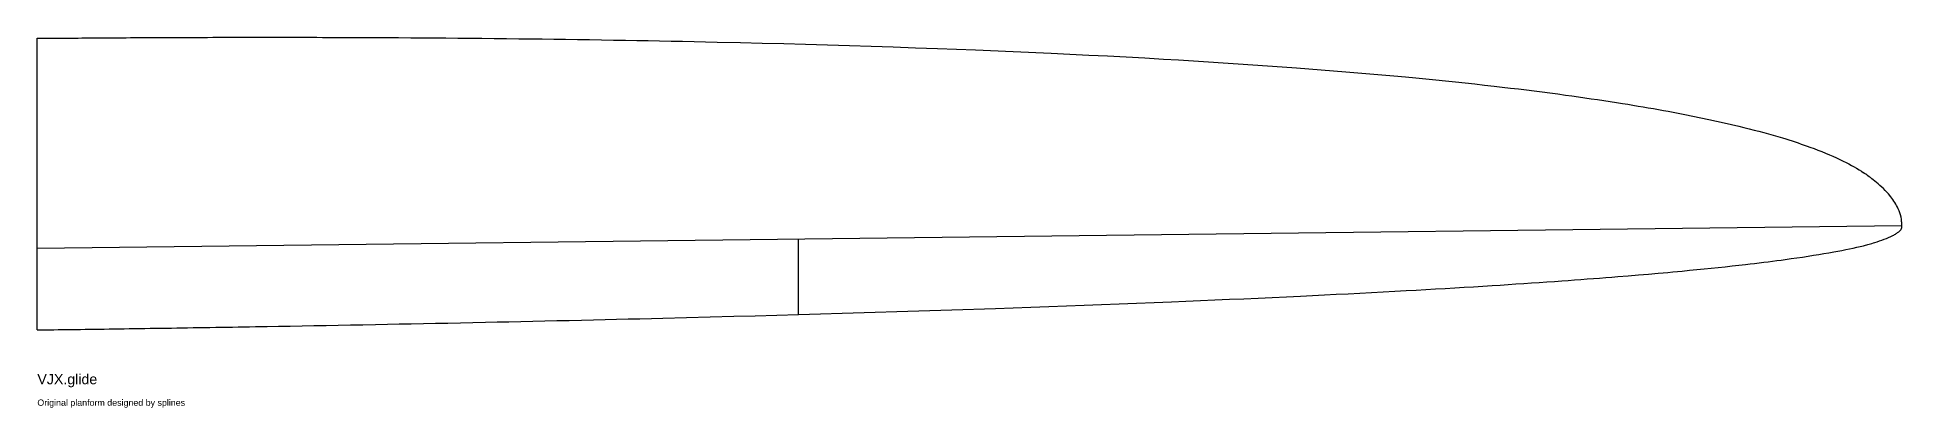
# Model space of a CAD drawing. Extents: x 0 to 1470, y -61 to 231.
import ezdxf
from ezdxf.enums import TextEntityAlignment as Align

# ---------------------------------------------------------------- set-up
doc = ezdxf.new("R2010")
doc.units = 0
doc.layers.add('GLIDE_PLANFORM', color=192, linetype='CONTINUOUS')
doc.styles.get("Standard").update_dxf_attribs({"font": 'Arial', "height": 7.5})

msp = doc.modelspace()

# ---------------------------------------------------------------- linework, layer by layer
at = {"layer": 'GLIDE_PLANFORM', "linetype": 'CONTINUOUS'}
for p, q in [((0, 0), (0, 230)), ((0, 64.4), (1470, 82.360332)), ((1470, 80.860332), (1470, 83.860332)), ((600, 71.730748), (600, 12.157725))]:
    msp.add_line(p, q, dxfattribs=at)
for points in [[(0, 230), (1.79031, 230.013787), (3.668189, 230.028498), (5.632957, 230.044084), (7.683936, 230.060492), (9.820446, 230.077673), (12.041808, 230.095577), (14.347344, 230.114152), (16.736373, 230.133348), (19.208218, 230.153114), (21.671025, 230.172678), (24.209684, 230.192681), (26.823587, 230.213078), (29.512121, 230.233821), (32.274679, 230.254867), (35.110649, 230.27617), (38.019422, 230.297684), (41.000389, 230.319365), (44.052938, 230.341165), (47.065453, 230.362271), (50.14349, 230.383406), (53.286502, 230.40453), (56.493941, 230.4256), (59.765259, 230.446578), (63.099909, 230.467421), (66.497343, 230.48809), (69.957013, 230.508543), (73.47837, 230.528739), (76.93389, 230.547944), (80.445834, 230.566836), (84.013711, 230.585378), (87.637029, 230.603533), (91.315296, 230.621264), (95.048019, 230.638536), (98.834707, 230.655311), (102.674867, 230.671553), (106.568007, 230.687225), (110.374038, 230.701771), (114.228489, 230.71572), (118.130919, 230.729038), (122.080886, 230.741693), (126.077948, 230.753651), (130.121662, 230.764881), (134.211588, 230.775348), (138.347282, 230.78502), (142.528304, 230.793864), (146.604887, 230.801581), (150.722857, 230.808468), (154.881818, 230.814494), (159.081373, 230.81963), (163.321125, 230.823846), (167.600676, 230.827112), (171.91963, 230.829401), (176.277589, 230.83068), (180.674158, 230.830922), (184.952384, 230.830144), (189.265826, 230.828345), (193.614127, 230.825499), (197.996931, 230.82158), (202.413881, 230.816561), (206.86462, 230.810416), (211.348793, 230.803117), (215.866042, 230.794639), (220.41601, 230.784955), (224.8367, 230.774442), (229.287197, 230.762759), (238.276332, 230.735782), (247.380855, 230.703832), (256.598202, 230.66672), (265.925813, 230.624255), (275.361124, 230.576245), (284.901574, 230.522499), (294.544601, 230.462828), (303.67582, 230.401334), (312.892833, 230.334307), (322.193527, 230.261589), (331.575791, 230.183023), (341.037515, 230.098452), (350.576587, 230.007719), (360.190896, 229.910667), (369.878332, 229.807137), (379.636783, 229.696974), (388.770944, 229.588468), (397.962964, 229.473966), (407.211147, 229.353342), (416.513796, 229.226469), (425.869214, 229.093221), (435.275706, 228.953471), (444.731576, 228.807094), (454.235126, 228.653962), (463.78466, 228.49395), (472.702506, 228.338907), (481.657267, 228.177706), (490.647581, 228.010246), (499.672086, 227.836425), (508.729416, 227.656142), (517.818211, 227.469295), (526.937106, 227.275784), (536.084739, 227.075505), (554.460765, 226.654242), (571.488756, 226.240852), (588.591994, 225.802788), (605.761934, 225.339413), (622.990035, 224.850092), (640.267752, 224.334187), (657.586542, 223.791063), (674.937863, 223.220083), (692.313169, 222.620611), (709.703919, 221.992011), (739.60561, 220.841706), (769.484306, 219.600242), (799.296629, 218.264391), (814.164346, 217.56006), (828.999204, 216.83092), (843.795779, 216.076568), (858.548651, 215.2966), (873.252396, 214.490611), (887.901593, 213.658199), (899.760157, 212.962129), (911.576222, 212.248131), (923.346881, 211.51599), (935.069225, 210.765489), (946.740346, 209.99641), (958.357335, 209.208539), (969.917284, 208.401657), (981.417285, 207.575548), (992.854429, 206.729997), (1002.630791, 205.987651), (1012.356737, 205.230649), (1022.030423, 204.458853), (1031.650002, 203.672125), (1041.213629, 202.870328), (1050.719457, 202.053324), (1060.165641, 201.220976), (1069.550335, 200.373146), (1078.871694, 199.509697), (1086.830228, 198.755088), (1094.739453, 197.988754), (1102.598196, 197.210609), (1110.405287, 196.420566), (1118.159553, 195.618537), (1125.859823, 194.804436), (1133.504926, 193.978174), (1141.093691, 193.139665), (1148.624945, 192.288821), (1155.050276, 191.547706), (1161.431526, 190.797362), (1167.767951, 190.037733), (1174.058807, 189.268765), (1180.303351, 188.4904), (1186.50084, 187.702586), (1192.65053, 186.905265), (1198.751677, 186.098382), (1204.803537, 185.281883), (1209.964412, 184.572479), (1215.087866, 183.855896), (1220.173429, 183.1321), (1225.220628, 182.401055), (1230.228991, 181.662726), (1235.198046, 180.917078), (1240.127322, 180.164077), (1245.016347, 179.403686), (1249.864648, 178.635871), (1253.998262, 177.970071), (1258.101153, 177.29874), (1262.173021, 176.621856), (1266.213566, 175.939395), (1270.222491, 175.251337), (1274.199494, 174.557658), (1278.144276, 173.858336), (1282.056539, 173.153348), (1285.935981, 172.442674), (1292.526226, 171.207849), (1299.017112, 169.956044), (1305.40712, 168.687144), (1311.694729, 167.401038), (1317.878419, 166.097612), (1323.956668, 164.776753), (1329.927956, 163.438346), (1335.790762, 162.08228), (1341.543567, 160.708441), (1345.609598, 159.709952), (1349.617452, 158.702181), (1353.566563, 157.685086), (1357.456368, 156.658625), (1361.286301, 155.622755), (1365.055799, 154.577435), (1368.764296, 153.522622), (1372.411227, 152.458275), (1375.996029, 151.384351), (1378.533913, 150.60653), (1381.0392, 149.823724), (1383.511679, 149.035918), (1385.951141, 148.243096), (1388.357376, 147.445242), (1390.730175, 146.642341), (1393.069328, 145.834378), (1395.374626, 145.021337), (1397.645858, 144.203201), (1400.850653, 143.018176), (1403.983999, 141.822546), (1407.045274, 140.616264), (1410.033855, 139.399286), (1412.949118, 138.171563), (1415.790443, 136.933051), (1418.557204, 135.683701), (1421.248781, 134.423469), (1423.86455, 133.152307), (1426.090672, 132.031038), (1428.25786, 130.901336), (1430.365696, 129.763167), (1432.413763, 128.616502), (1434.401644, 127.46131), (1436.328922, 126.297559), (1438.19518, 125.125218), (1440, 123.944256)], [(1470, 83.860332), (1469.984189, 84.732637), (1469.937293, 85.600784), (1469.860122, 86.464595), (1469.753483, 87.323895), (1469.455036, 89.028252), (1469.04842, 90.712442), (1468.5401, 92.375052), (1467.936542, 94.014668), (1467.244214, 95.629877), (1466.645738, 96.873865), (1466.00011, 98.10142), (1465.310415, 99.311868), (1464.579736, 100.504535), (1463.811156, 101.678747), (1463.007758, 102.833831), (1462.172628, 103.969112), (1461.308846, 105.083916), (1459.507667, 107.249401), (1458.222852, 108.686295), (1456.909374, 110.078902), (1455.575251, 111.425471), (1454.228496, 112.724248), (1452.877127, 113.973483), (1451.529159, 115.171424), (1450.192607, 116.316319), (1448.875488, 117.406416), (1447.585817, 118.439964), (1446.486173, 119.296552), (1445.419051, 120.10733), (1444.389821, 120.871124), (1443.403853, 121.58676), (1442.466517, 122.253065), (1441.583183, 122.868865), (1440.75922, 123.432986), (1440, 123.944256)], [(1440, 66.460366), (1440.720413, 66.639237), (1441.52509, 66.846693), (1442.407003, 67.081624), (1443.359128, 67.34292), (1444.374439, 67.629473), (1445.44591, 67.940173), (1446.566515, 68.273911), (1447.729229, 68.629579), (1448.927026, 69.006066), (1450.696218, 69.581514), (1452.502518, 70.194398), (1454.325056, 70.841421), (1456.142963, 71.51929), (1457.935368, 72.22471), (1459.681401, 72.954385), (1461.360194, 73.705021), (1462.950877, 74.473323), (1463.706655, 74.863069), (1464.388133, 75.231353), (1465.041223, 75.602093), (1465.663775, 75.97495), (1466.25364, 76.349585), (1466.808669, 76.725658), (1467.326711, 77.10283), (1467.805618, 77.480761), (1468.243239, 77.859113), (1468.637425, 78.237546), (1468.945019, 78.568474), (1469.216272, 78.898977), (1469.449744, 79.228827), (1469.643996, 79.557797), (1469.797588, 79.88566), (1469.909079, 80.212188), (1469.97703, 80.537155), (1470, 80.860332)], [(0, 0), (3.140013, 0.041385), (6.344827, 0.083864), (9.613905, 0.127444), (12.946714, 0.172133), (16.342717, 0.217937), (19.801379, 0.264864), (23.322166, 0.312922), (26.904543, 0.362117), (30.547973, 0.412457), (34.120685, 0.46212), (37.749255, 0.512861), (41.433202, 0.564689), (45.172045, 0.617609), (48.965304, 0.671627), (52.812499, 0.726751), (56.713147, 0.782987), (60.66677, 0.840341), (64.672885, 0.898821), (68.587468, 0.956317), (72.550038, 1.014872), (76.560165, 1.074493), (80.617415, 1.135184), (84.721359, 1.196953), (88.871563, 1.259805), (93.067596, 1.323745), (97.309027, 1.38878), (101.595423, 1.454916), (105.773344, 1.519775), (109.992334, 1.585669), (114.252006, 1.652604), (118.551973, 1.720585), (122.891846, 1.789617), (127.271238, 1.859705), (131.68976, 1.930855), (136.147026, 2.003072), (140.642647, 2.076361), (145.016212, 2.148095), (149.424774, 2.220837), (153.867984, 2.294592), (158.345494, 2.369364), (162.856955, 2.445158), (167.40202, 2.521979), (171.98034, 2.599832), (176.591566, 2.678721), (181.235351, 2.758651), (190.287147, 2.915851), (199.456381, 3.076981), (208.74055, 3.242072), (218.137151, 3.411161), (227.643681, 3.584281), (237.257637, 3.761466), (246.976517, 3.94275), (256.797818, 4.128168), (266.719037, 4.317753), (276.030104, 4.497776), (285.423359, 4.681458), (294.896788, 4.868826), (304.448382, 5.059908), (314.07613, 5.254731), (323.778019, 5.453323), (333.55204, 5.65571), (343.396181, 5.861922), (353.30843, 6.071984), (362.583056, 6.270754), (371.913196, 6.472899), (381.297233, 6.678439), (390.733552, 6.887398), (400.220536, 7.099797), (409.756569, 7.315658), (419.340036, 7.535003), (428.96932, 7.757855), (438.642805, 7.984235), (447.674356, 8.197882), (456.741416, 8.414615), (465.842686, 8.634453), (474.976868, 8.857412), (484.142662, 9.08351), (493.338771, 9.312766), (511.816738, 9.780819), (530.400379, 10.261714), (549.079308, 10.755591), (566.080699, 11.2145), (583.144085, 11.684293), (600.261732, 12.165076), (617.425909, 12.656954), (634.628884, 13.160033), (651.862924, 13.674417), (686.393274, 14.737525), (720.955102, 15.847122), (755.486551, 17.004051), (783.478286, 17.97949), (797.440951, 18.479276), (811.375952, 18.987184), (825.279142, 19.503268), (839.146373, 20.027586), (852.973498, 20.560193), (866.75637, 21.101148), (880.490841, 21.650505), (894.172764, 22.208322), (905.672955, 22.685603), (917.130293, 23.168979), (928.542287, 23.658487), (939.906444, 24.154159), (951.220275, 24.65603), (962.481288, 25.164134), (973.686992, 25.678504), (984.834895, 26.199175), (995.922506, 26.72618), (1005.400855, 27.184162), (1014.831257, 27.646869), (1024.212129, 28.114322), (1033.541892, 28.586543), (1042.818963, 29.063554), (1052.041763, 29.545375), (1061.208709, 30.032029), (1070.318221, 30.523538), (1079.368718, 31.019922), (1087.098134, 31.450414), (1094.781795, 31.884537), (1102.418697, 32.322303), (1110.007836, 32.763727), (1117.54821, 33.208823), (1125.038815, 33.657604), (1132.478646, 34.110084), (1139.866701, 34.566277), (1147.201977, 35.026195), (1153.462797, 35.424425), (1159.68326, 35.825426), (1165.862729, 36.229206), (1172.000567, 36.635774), (1178.096137, 37.045139), (1184.148803, 37.457309), (1190.157927, 37.872294), (1196.122873, 38.290101), (1202.043004, 38.710739), (1207.094327, 39.074494), (1212.111677, 39.440353), (1217.094652, 39.808319), (1222.042846, 40.1784), (1226.955857, 40.5506), (1231.833279, 40.924926), (1236.674708, 41.301382), (1241.47974, 41.679974), (1246.247971, 42.060707), (1254.356214, 42.720113), (1262.352497, 43.385889), (1270.234767, 44.058064), (1278.000971, 44.736666), (1281.839908, 45.078386), (1285.649059, 45.421723), (1289.428167, 45.76668), (1293.176976, 46.113262), (1296.89523, 46.461471), (1302.757407, 47.019803), (1308.540282, 47.582292), (1314.242816, 48.148952), (1319.86397, 48.719799), (1325.402707, 49.294845), (1330.857988, 49.874105), (1336.228773, 50.457593), (1341.514026, 51.045323), (1346.712707, 51.63731), (1350.395204, 52.065438), (1354.032056, 52.495777), (1357.622877, 52.928333), (1361.167282, 53.363111), (1364.664884, 53.800116), (1368.115299, 54.239354), (1371.518141, 54.68083), (1374.873024, 55.124548), (1378.179563, 55.570515), (1382.847241, 56.215541), (1387.413078, 56.86524), (1391.875927, 57.519627), (1396.234644, 58.178718), (1400.488084, 58.842528), (1404.635101, 59.511072), (1408.674548, 60.184367), (1412.605282, 60.862428), (1416.426157, 61.54527), (1419.678403, 62.146692), (1422.844893, 62.751798), (1425.92486, 63.360597), (1428.917538, 63.9731), (1431.822158, 64.589318), (1434.637953, 65.209262), (1437.364156, 65.832941), (1440, 66.460366)]]:
    msp.add_lwpolyline(points, dxfattribs=at)

# ---------------------------------------------------------------- texts
for s, height, p in [('VJX.glide', 8, (0.055353, -34.85608)), ('Original planform designed by splines', 5, (0.055353, -54.85608))]:
    msp.add_text(s, height=height, dxfattribs=at).set_placement(p, align=Align.TOP_LEFT)

doc.saveas('drawing.dxf')
